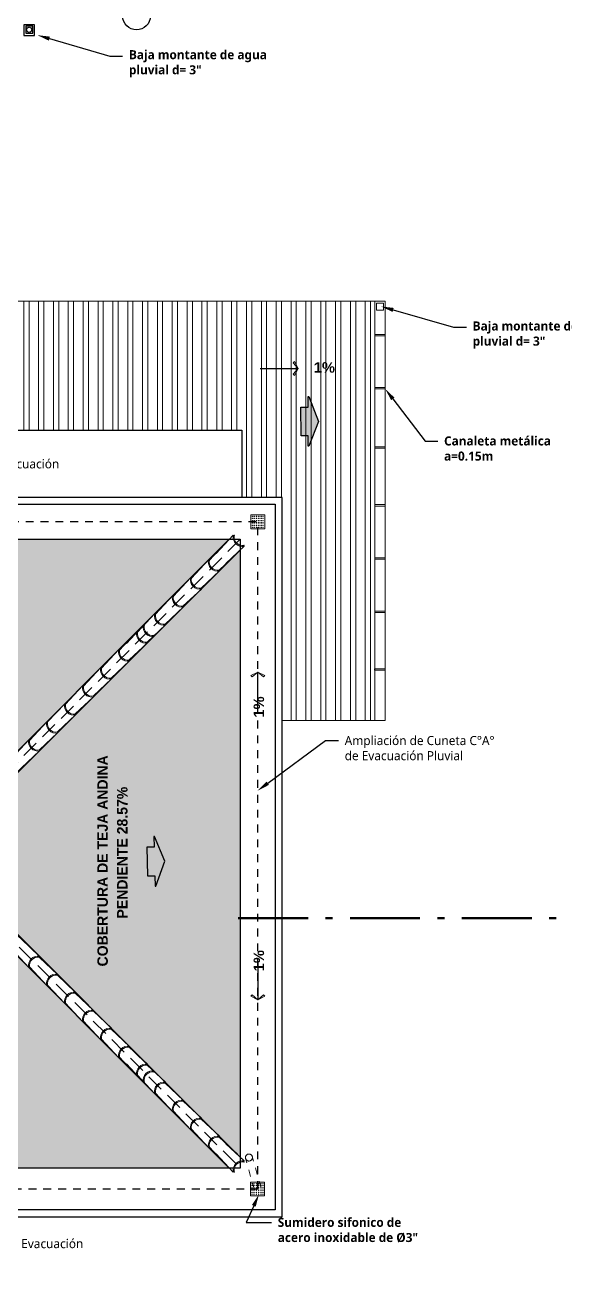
# Model space of a CAD drawing. Header units: metres. Extents: x 27 to 147, y -173 to 8.
# Drawn here: x 127.55 to 135.29, y -62.13 to -44.38 of the extents above; entities that cross this region are included whole.
import ezdxf
from ezdxf import colors
from ezdxf.entities.mleader import LeaderData, LeaderLine
from ezdxf.math import Vec2, Vec3

# ---------------------------------------------------------------- set-up
doc = ezdxf.new("R2010")
doc.units = ezdxf.units.M
for name, pattern in [('1CORTE', [1.5, 1, -0.25, 0, -0.25]), ('ACAD_ISO03W100', [30, 12, -18]), ('DASHED2', [0.375, 0.25, -0.125]), ('HIDDEN2', [0.1875, 0.125, -0.0625]), ('Rayas', [282.222223, 141.111112, -141.111112])]:
    doc.linetypes.add(name, pattern=pattern)
for name, color, linetype, lineweight in [('2D Drafting - General_Pen_No__46', 7, 'Continuous', 25), ('A-TRAZO', 7, 'Continuous', 5), ('AA. Proyeccion Corte', 10, '1CORTE', 50), ('AGUAS PLUVIALES', 5, 'Continuous', 30), ('GRAFO 0 BLANCO', 7, 'Continuous', 0), ('grafo 2', 31, 'Continuous', 20), ('GRAFO 3', 22, 'Continuous', 30), ('GRAFO 4', 7, 'Continuous', 30), ('GRAFO01', 7, 'Continuous', 0), ('I.S. CANALES EN TECHOS', 12, 'Continuous', 40), ('I.S.-CANALETAS M', 160, 'Continuous', 15), ('Interior - Mobiliario', 7, 'Continuous', 5), ('letras sr', 7, 'Continuous', 5), ('linea0016', 144, 'HIDDEN2', 9), ('Lineas Referencia', 73, 'Continuous', 13), ('Mobiliario interno', 251, 'Continuous', 0), ('PROYECCION LOSA', 7, 'Rayas', 5), ('teja andina', 252, 'Continuous', 0), ('TEJAS ANDINA', 253, 'Continuous', 0)]:
    doc.layers.add(name, color=color, linetype=linetype, lineweight=lineweight)
for name, color, linetype, lineweight, true_color in [('Estructura – Carga_Pen_No__87', 7, 'Continuous', 20, 0x6a6a6a), ('Interior - Furniture _Pen_No__3', 7, 'Continuous', 18, 0xff6600), ('Interior - Mobiliario _Pluma_Nº__3', 7, 'Continuous', 18, 0xff6600)]:
    doc.layers.add(name, color=color, linetype=linetype, lineweight=lineweight, true_color=true_color)
doc.layers.add('perimetroooo', color=3, linetype='Continuous')
doc.styles.add('Generales', font='trebuc.ttf', dxfattribs={"height": 0.1})
doc.styles.add('GENERATED_STYLE_2', font='arial.ttf')
doc.styles.add('Santa Rosa 1 50', font='trebuc.ttf')
doc.styles.get("Standard").update_dxf_attribs({"font": 'arial.ttf'})

# ---------------------------------------------------------------- blocks, each defined once
blk = doc.blocks.new('Red 18')
at = {"layer": 'GRAFO 0 BLANCO', "linetype": 'Continuous'}
for p, q in [((0.05, 0.204), (0.046, 0.204)), ((0.046, 0.204), (0.046, 0.2)), ((0.046, 0.2), (0.046, 0.204)), ((0.046, 0.204), (0.05, 0.204)), ((0.046, 0.2), (0.05, 0.2)), ((0.05, 0.2), (0.046, 0.2)), ((0.05, 0.179), (0.046, 0.179)), ((0.046, 0.179), (0.046, 0.171)), ((0.046, 0.171), (0.046, 0.179)), ((0.046, 0.179), (0.05, 0.179)), ((0.05, 0.2), (0.05, 0.204)), ((0.05, 0.204), (0.05, 0.2)), ((0.05, 0.171), (0.05, 0.179)), ((0.05, 0.179), (0.05, 0.171)), ((0.079, 0.204), (0.071, 0.204)), ((0.071, 0.204), (0.071, 0.2)), ((0.071, 0.204), (0.079, 0.204)), ((0.071, 0.2), (0.071, 0.204)), ((0.071, 0.2), (0.079, 0.2)), ((0.079, 0.2), (0.071, 0.2)), ((0.079, 0.179), (0.071, 0.179)), ((0.071, 0.179), (0.071, 0.171)), ((0.071, 0.171), (0.071, 0.179)), ((0.071, 0.179), (0.079, 0.179)), ((0.079, 0.2), (0.079, 0.204)), ((0.079, 0.204), (0.079, 0.2)), ((0.079, 0.171), (0.079, 0.179)), ((0.079, 0.179), (0.079, 0.171)), ((0.113, 0.204), (0.104, 0.204)), ((0.104, 0.204), (0.104, 0.2)), ((0.104, 0.204), (0.113, 0.204)), ((0.104, 0.2), (0.104, 0.204)), ((0.104, 0.2), (0.113, 0.2)), ((0.113, 0.2), (0.104, 0.2)), ((0.113, 0.179), (0.104, 0.179)), ((0.104, 0.179), (0.104, 0.171)), ((0.104, 0.171), (0.104, 0.179)), ((0.104, 0.179), (0.113, 0.179)), ((0.113, 0.2), (0.113, 0.204)), ((0.113, 0.204), (0.113, 0.2)), ((0.113, 0.171), (0.113, 0.179)), ((0.113, 0.179), (0.113, 0.171)), ((0.146, 0.204), (0.138, 0.204)), ((0.138, 0.204), (0.138, 0.2)), ((0.138, 0.204), (0.146, 0.204)), ((0.138, 0.2), (0.138, 0.204)), ((0.138, 0.2), (0.146, 0.2)), ((0.146, 0.2), (0.138, 0.2)), ((0.146, 0.179), (0.138, 0.179)), ((0.138, 0.179), (0.138, 0.171)), ((0.138, 0.171), (0.138, 0.179)), ((0.138, 0.179), (0.146, 0.179)), ((0.146, 0.2), (0.146, 0.204)), ((0.146, 0.204), (0.146, 0.2)), ((0.146, 0.171), (0.146, 0.179)), ((0.146, 0.179), (0.146, 0.171)), ((0.179, 0.204), (0.171, 0.204)), ((0.171, 0.204), (0.171, 0.2)), ((0.171, 0.204), (0.179, 0.204)), ((0.171, 0.2), (0.171, 0.204)), ((0.171, 0.2), (0.179, 0.2)), ((0.179, 0.2), (0.171, 0.2)), ((0.179, 0.179), (0.171, 0.179)), ((0.171, 0.179), (0.171, 0.171)), ((0.171, 0.171), (0.171, 0.179)), ((0.171, 0.179), (0.179, 0.179)), ((0.179, 0.2), (0.179, 0.204)), ((0.179, 0.204), (0.179, 0.2)), ((0.179, 0.171), (0.179, 0.179)), ((0.179, 0.179), (0.179, 0.171)), ((0.204, 0.204), (0.2, 0.204)), ((0.2, 0.204), (0.2, 0.2)), ((0.2, 0.2), (0.2, 0.204)), ((0.2, 0.204), (0.204, 0.204)), ((0.2, 0.2), (0.204, 0.2)), ((0.204, 0.2), (0.2, 0.2)), ((0.204, 0.179), (0.2, 0.179)), ((0.2, 0.179), (0.2, 0.171)), ((0.2, 0.171), (0.2, 0.179)), ((0.2, 0.179), (0.204, 0.179)), ((0.204, 0.2), (0.204, 0.204)), ((0.204, 0.204), (0.204, 0.2)), ((0.204, 0.171), (0.204, 0.179)), ((0.204, 0.179), (0.204, 0.171)), ((0.046, 0.171), (0.05, 0.171)), ((0.05, 0.171), (0.046, 0.171)), ((0.05, 0.146), (0.046, 0.146)), ((0.046, 0.146), (0.046, 0.138)), ((0.046, 0.138), (0.046, 0.146)), ((0.046, 0.146), (0.05, 0.146)), ((0.046, 0.138), (0.05, 0.138)), ((0.05, 0.138), (0.046, 0.138)), ((0.05, 0.113), (0.046, 0.113)), ((0.046, 0.113), (0.046, 0.104)), ((0.046, 0.104), (0.046, 0.113)), ((0.046, 0.113), (0.05, 0.113)), ((0.046, 0.104), (0.05, 0.104)), ((0.05, 0.104), (0.046, 0.104)), ((0.05, 0.079), (0.046, 0.079)), ((0.046, 0.079), (0.046, 0.071)), ((0.046, 0.071), (0.046, 0.079)), ((0.046, 0.079), (0.05, 0.079)), ((0.046, 0.071), (0.05, 0.071)), ((0.05, 0.071), (0.046, 0.071)), ((0.05, 0.05), (0.046, 0.05)), ((0.046, 0.05), (0.046, 0.046)), ((0.046, 0.046), (0.046, 0.05)), ((0.046, 0.05), (0.05, 0.05)), ((0.046, 0.046), (0.05, 0.046)), ((0.05, 0.046), (0.046, 0.046)), ((0.05, 0.138), (0.05, 0.146)), ((0.05, 0.146), (0.05, 0.138)), ((0.05, 0.104), (0.05, 0.113)), ((0.05, 0.113), (0.05, 0.104)), ((0.05, 0.071), (0.05, 0.079)), ((0.05, 0.079), (0.05, 0.071)), ((0.05, 0.046), (0.05, 0.05)), ((0.05, 0.05), (0.05, 0.046)), ((0.071, 0.171), (0.079, 0.171)), ((0.079, 0.171), (0.071, 0.171)), ((0.079, 0.146), (0.071, 0.146)), ((0.071, 0.146), (0.071, 0.138)), ((0.071, 0.138), (0.071, 0.146)), ((0.071, 0.146), (0.079, 0.146)), ((0.071, 0.138), (0.079, 0.138)), ((0.079, 0.138), (0.071, 0.138)), ((0.079, 0.113), (0.071, 0.113)), ((0.071, 0.113), (0.071, 0.104)), ((0.071, 0.104), (0.071, 0.113)), ((0.071, 0.113), (0.079, 0.113)), ((0.071, 0.104), (0.079, 0.104)), ((0.079, 0.104), (0.071, 0.104)), ((0.079, 0.079), (0.071, 0.079)), ((0.071, 0.079), (0.071, 0.071)), ((0.071, 0.071), (0.071, 0.079)), ((0.071, 0.079), (0.079, 0.079)), ((0.071, 0.071), (0.079, 0.071)), ((0.079, 0.071), (0.071, 0.071)), ((0.079, 0.05), (0.071, 0.05)), ((0.071, 0.05), (0.071, 0.046)), ((0.071, 0.05), (0.079, 0.05)), ((0.071, 0.046), (0.071, 0.05)), ((0.071, 0.046), (0.079, 0.046)), ((0.079, 0.046), (0.071, 0.046)), ((0.079, 0.138), (0.079, 0.146)), ((0.079, 0.146), (0.079, 0.138)), ((0.079, 0.104), (0.079, 0.113)), ((0.079, 0.113), (0.079, 0.104)), ((0.079, 0.071), (0.079, 0.079)), ((0.079, 0.079), (0.079, 0.071)), ((0.079, 0.046), (0.079, 0.05)), ((0.079, 0.05), (0.079, 0.046)), ((0.104, 0.171), (0.113, 0.171)), ((0.113, 0.171), (0.104, 0.171)), ((0.113, 0.146), (0.104, 0.146)), ((0.104, 0.146), (0.104, 0.138)), ((0.104, 0.138), (0.104, 0.146)), ((0.104, 0.146), (0.113, 0.146)), ((0.104, 0.138), (0.113, 0.138)), ((0.113, 0.138), (0.104, 0.138)), ((0.113, 0.113), (0.104, 0.113)), ((0.104, 0.113), (0.104, 0.104)), ((0.104, 0.104), (0.104, 0.113)), ((0.104, 0.113), (0.113, 0.113)), ((0.104, 0.104), (0.113, 0.104)), ((0.113, 0.104), (0.104, 0.104)), ((0.113, 0.079), (0.104, 0.079)), ((0.104, 0.079), (0.104, 0.071)), ((0.104, 0.071), (0.104, 0.079)), ((0.104, 0.079), (0.113, 0.079)), ((0.104, 0.071), (0.113, 0.071)), ((0.113, 0.071), (0.104, 0.071)), ((0.113, 0.05), (0.104, 0.05)), ((0.104, 0.05), (0.104, 0.046)), ((0.104, 0.05), (0.113, 0.05)), ((0.104, 0.046), (0.104, 0.05)), ((0.104, 0.046), (0.113, 0.046)), ((0.113, 0.046), (0.104, 0.046)), ((0.113, 0.138), (0.113, 0.146)), ((0.113, 0.146), (0.113, 0.138)), ((0.113, 0.104), (0.113, 0.113)), ((0.113, 0.113), (0.113, 0.104)), ((0.113, 0.071), (0.113, 0.079)), ((0.113, 0.079), (0.113, 0.071)), ((0.113, 0.046), (0.113, 0.05)), ((0.113, 0.05), (0.113, 0.046)), ((0.138, 0.171), (0.146, 0.171)), ((0.146, 0.171), (0.138, 0.171)), ((0.146, 0.146), (0.138, 0.146)), ((0.138, 0.146), (0.138, 0.138)), ((0.138, 0.138), (0.138, 0.146)), ((0.138, 0.146), (0.146, 0.146)), ((0.138, 0.138), (0.146, 0.138)), ((0.146, 0.138), (0.138, 0.138)), ((0.146, 0.113), (0.138, 0.113)), ((0.138, 0.113), (0.138, 0.104)), ((0.138, 0.104), (0.138, 0.113)), ((0.138, 0.113), (0.146, 0.113)), ((0.138, 0.104), (0.146, 0.104)), ((0.146, 0.104), (0.138, 0.104)), ((0.146, 0.079), (0.138, 0.079)), ((0.138, 0.079), (0.138, 0.071)), ((0.138, 0.071), (0.138, 0.079)), ((0.138, 0.079), (0.146, 0.079)), ((0.138, 0.071), (0.146, 0.071)), ((0.146, 0.071), (0.138, 0.071)), ((0.146, 0.05), (0.138, 0.05)), ((0.138, 0.05), (0.138, 0.046)), ((0.138, 0.05), (0.146, 0.05)), ((0.138, 0.046), (0.138, 0.05)), ((0.138, 0.046), (0.146, 0.046)), ((0.146, 0.046), (0.138, 0.046)), ((0.146, 0.138), (0.146, 0.146)), ((0.146, 0.146), (0.146, 0.138)), ((0.146, 0.104), (0.146, 0.113)), ((0.146, 0.113), (0.146, 0.104)), ((0.146, 0.071), (0.146, 0.079)), ((0.146, 0.079), (0.146, 0.071)), ((0.146, 0.046), (0.146, 0.05)), ((0.146, 0.05), (0.146, 0.046)), ((0.171, 0.171), (0.179, 0.171)), ((0.179, 0.171), (0.171, 0.171)), ((0.179, 0.146), (0.171, 0.146)), ((0.171, 0.146), (0.171, 0.138)), ((0.171, 0.138), (0.171, 0.146)), ((0.171, 0.146), (0.179, 0.146)), ((0.171, 0.138), (0.179, 0.138)), ((0.179, 0.138), (0.171, 0.138)), ((0.179, 0.113), (0.171, 0.113)), ((0.171, 0.113), (0.171, 0.104)), ((0.171, 0.104), (0.171, 0.113)), ((0.171, 0.113), (0.179, 0.113)), ((0.171, 0.104), (0.179, 0.104)), ((0.179, 0.104), (0.171, 0.104)), ((0.179, 0.079), (0.171, 0.079)), ((0.171, 0.079), (0.171, 0.071)), ((0.171, 0.071), (0.171, 0.079)), ((0.171, 0.079), (0.179, 0.079)), ((0.171, 0.071), (0.179, 0.071)), ((0.179, 0.071), (0.171, 0.071)), ((0.179, 0.05), (0.171, 0.05)), ((0.171, 0.05), (0.171, 0.046)), ((0.171, 0.05), (0.179, 0.05)), ((0.171, 0.046), (0.171, 0.05)), ((0.171, 0.046), (0.179, 0.046)), ((0.179, 0.046), (0.171, 0.046)), ((0.179, 0.138), (0.179, 0.146)), ((0.179, 0.146), (0.179, 0.138)), ((0.179, 0.104), (0.179, 0.113)), ((0.179, 0.113), (0.179, 0.104)), ((0.179, 0.071), (0.179, 0.079)), ((0.179, 0.079), (0.179, 0.071)), ((0.179, 0.046), (0.179, 0.05)), ((0.179, 0.05), (0.179, 0.046)), ((0.2, 0.171), (0.204, 0.171)), ((0.204, 0.171), (0.2, 0.171)), ((0.204, 0.146), (0.2, 0.146)), ((0.2, 0.146), (0.2, 0.138)), ((0.2, 0.138), (0.2, 0.146)), ((0.2, 0.146), (0.204, 0.146)), ((0.2, 0.138), (0.204, 0.138)), ((0.204, 0.138), (0.2, 0.138)), ((0.204, 0.113), (0.2, 0.113)), ((0.2, 0.113), (0.2, 0.104)), ((0.2, 0.104), (0.2, 0.113)), ((0.2, 0.113), (0.204, 0.113)), ((0.2, 0.104), (0.204, 0.104)), ((0.204, 0.104), (0.2, 0.104)), ((0.204, 0.079), (0.2, 0.079)), ((0.2, 0.079), (0.2, 0.071)), ((0.2, 0.071), (0.2, 0.079)), ((0.2, 0.079), (0.204, 0.079)), ((0.2, 0.071), (0.204, 0.071)), ((0.204, 0.071), (0.2, 0.071)), ((0.204, 0.05), (0.2, 0.05)), ((0.2, 0.05), (0.2, 0.046)), ((0.2, 0.046), (0.2, 0.05)), ((0.2, 0.05), (0.204, 0.05)), ((0.2, 0.046), (0.204, 0.046)), ((0.204, 0.046), (0.2, 0.046)), ((0.204, 0.138), (0.204, 0.146)), ((0.204, 0.146), (0.204, 0.138)), ((0.204, 0.104), (0.204, 0.113)), ((0.204, 0.113), (0.204, 0.104)), ((0.204, 0.071), (0.204, 0.079)), ((0.204, 0.079), (0.204, 0.071)), ((0.204, 0.046), (0.204, 0.05)), ((0.204, 0.05), (0.204, 0.046))]:
    blk.add_line(p, q, dxfattribs=at)
at = {"layer": 'GRAFO01'}
blk.add_lwpolyline([(0.025, 0.025), (0.225, 0.025), (0.225, 0.225), (0.025, 0.225)], close=True, dxfattribs=at)
at = {"layer": 'Interior - Mobiliario _Pluma_Nº__3', "linetype": 'Continuous'}
for p, q in [((0.225, 0.225), (0.025, 0.225)), ((0.025, 0.225), (0.025, 0.025)), ((0.225, 0.025), (0.225, 0.225)), ((0.025, 0.025), (0.225, 0.025))]:
    blk.add_line(p, q, dxfattribs=at)
blk = doc.blocks.new('FLECHA')
at = {"layer": 'grafo 2', "ltscale": 0.05}
for p, q in [((674350.407, 8489809.493, -2.952), (674350.357, 8489809.393, -2.952)), ((674350.407, 8489809.493, -2.952), (674350.426, 8489809.474, -2.952)), ((674350.426, 8489809.474, -2.952), (674350.357, 8489809.393, -2.952)), ((674350.426, 8489809.312, -2.952), (674350.357, 8489809.393, -2.952)), ((674350.407, 8489809.293, -2.952), (674350.426, 8489809.312, -2.952))]:
    blk.add_line(p, q, dxfattribs=at)
at = {"layer": 'grafo 2', "lineweight": 25}
blk.add_line((674350.899, 8489809.393, -2.952), (674350.357, 8489809.393, -2.952), dxfattribs=at)
at = {"layer": 'grafo 2'}
blk.add_line((674350.357, 8489809.393, -2.952), (674350.407, 8489809.293, -2.952), dxfattribs=at)

msp = doc.modelspace()

# ---------------------------------------------------------------- hatches: boundary and pattern name
at = {"layer": 'Interior - Furniture _Pen_No__3', "true_color": 0x939598}
h = msp.add_hatch(color=252, dxfattribs=at)
h.dxf.hatch_style = 1
h.paths.add_polyline_path([(131.505, -50.254), (131.607, -50.254), (131.607, -50.405), (131.617, -50.405), (131.753, -50.048), (131.616, -49.693), (131.606, -49.693), (131.606, -49.844), (131.504, -49.844)])
h = msp.add_hatch(color=252, dxfattribs=at)
h.dxf.hatch_style = 1
h.paths.add_polyline_path([(129.31, -56.549), (129.412, -56.547), (129.416, -56.698), (129.425, -56.698), (129.554, -56.339), (129.409, -55.986), (129.399, -55.987), (129.403, -56.138), (129.3, -56.14)])
at = {"layer": 'Mobiliario interno'}
h = msp.add_hatch(dxfattribs=at)
h.set_pattern_fill('STEEL', color=256, scale=1.7, angle=45)
h.set_pattern_definition([(90, (287.6245, 279.56074), (-0.2125, 0), []), (90, (287.54938, 279.63587), (-0.2125, 0), [])])
h.paths.add_polyline_path([(132.557, -48.329), (127.79, -48.325), (120.823, -48.322), (120.824, -50.172), (131.235, -50.175), (131.235, -54.328), (132.637, -54.328), (132.637, -48.329)])
h = msp.add_hatch(dxfattribs=at)
h.set_pattern_fill('STEEL', color=256, scale=1.7, angle=45)
h.set_pattern_definition([(90, (332.46249, 248.78256), (-0.2125, 0), []), (90, (332.38736, 248.85769), (-0.2125, 0), [])])
h.paths.add_polyline_path([(130.657, -51.136), (131.334, -51.136), (131.334, -50.175), (130.657, -50.174)])
at = {"layer": 'TEJAS ANDINA'}
h = msp.add_hatch(dxfattribs=at)
h.set_pattern_fill('SPANTIL1', color=256, scale=0.2, angle=180, style=2, pattern_type=2)
h.set_pattern_definition([(94.9697, (287.440507, 279.360739), (0.1999982614, -2.4000002103), [0.1846944, -4.4326642]), (0, (287.4245, 279.54474), (0.2, 0.2), [0.016, -0.184]), (180, (287.6245, 279.56074), (-0.2, -0.2), [0.056, -0.144]), (270, (287.5685, 279.56074), (0.2, -0.2), [0.02, -0.18]), (90, (287.4405, 279.54074), (-0.2, 0.2), [0.02, -0.18]), (180, (287.4405, 279.56074), (-0.2, -0.2), [0.016, -0.184]), (180, (287.6245, 279.54474), (-0.2, -0.2), [0.04, -0.16]), (265.0303, (287.584507, 279.544739), (-0.1999982614, -2.4000002103), [0.1846944, -4.4326642]), (232.6961, (287.584507, 279.534739), (2.59999717798, 3.40000214834), [0.0528016, -5.22735]), (198.4349, (287.55251, 279.49274), (-0.400000087, -0.199999681), [0.0505964, -0.581859]), (161.5651, (287.50451, 279.47674), (0.400000087, -0.199999681), [0.0505964, -0.581859]), (127.3039, (287.456507, 279.492739), (-2.59999717798, 3.40000214834), [0.0528016, -5.22735]), (200.2249, (287.542507, 279.506739), (2.19999945287, 0.80000166712), [0.040497, -4.0091944]), (159.7751, (287.504507, 279.492739), (-2.19999945287, 0.80000166712), [0.040497, -4.0091944]), (127.4054, (287.466507, 279.506739), (-2.00000199052, 2.599998493), [0.0428018, -4.237385]), (232.5946, (287.568507, 279.540739), (2.00000199052, 2.599998493), [0.0428018, -4.237385])])
h.paths.add_polyline_path([(126.118, -56.105), (130.481, -51.736), (90.849, -51.736), (95.237, -56.129), (113.92, -56.114)])
h = msp.add_hatch(dxfattribs=at)
h.set_pattern_fill('SPANTIL1', color=256, scale=0.2, angle=90, style=2, pattern_type=2)
h.set_pattern_definition([(4.9697, (287.424507, 279.744739), (-2.4000002103, -0.1999982614), [0.1846944, -4.4326642]), (270, (287.6085, 279.76074), (0.2, -0.2), [0.016, -0.184]), (90, (287.6245, 279.56074), (-0.2, 0.2), [0.056, -0.144]), (180, (287.6245, 279.61674), (-0.2, -0.2), [0.02, -0.18]), (0, (287.6045, 279.74474), (0.2, 0.2), [0.02, -0.18]), (90, (287.6245, 279.74474), (-0.2, 0.2), [0.016, -0.184]), (90, (287.6085, 279.56074), (-0.2, 0.2), [0.04, -0.16]), (175.0303, (287.608507, 279.600739), (-2.4000002103, 0.1999982614), [0.1846944, -4.4326642]), (142.6961, (287.598507, 279.600739), (3.40000214834, -2.59999717798), [0.0528016, -5.22735]), (108.4349, (287.55651, 279.63274), (-0.199999681, 0.400000087), [0.0505964, -0.581859]), (71.5651, (287.54051, 279.68074), (-0.199999681, -0.400000087), [0.0505964, -0.581859]), (37.3039, (287.556507, 279.728739), (3.40000214834, 2.59999717798), [0.0528016, -5.22735]), (110.2249, (287.570507, 279.642739), (0.80000166712, -2.19999945287), [0.040497, -4.0091944]), (69.7751, (287.556507, 279.680739), (0.80000166712, 2.19999945287), [0.040497, -4.0091944]), (37.4054, (287.570507, 279.718739), (2.599998493, 2.00000199052), [0.0428018, -4.237385]), (142.5946, (287.604507, 279.616739), (2.599998493, -2.00000199052), [0.0428018, -4.237385])])
h.paths.add_polyline_path([(130.635, -51.891), (130.635, -60.575), (126.286, -56.232)])
h = msp.add_hatch(dxfattribs=at)
h.set_pattern_fill('SPANTIL1', color=256, scale=0.2, style=2, pattern_type=2)
h.set_pattern_definition([(274.9697, (287.808507, 279.760739), (-0.1999982614, 2.4000002103), [0.1846944, -4.4326642]), (180, (287.8245, 279.57674), (-0.2, -0.2), [0.016, -0.184]), (0, (287.6245, 279.56074), (0.2, 0.2), [0.056, -0.144]), (90, (287.6805, 279.56074), (-0.2, 0.2), [0.02, -0.18]), (270, (287.8085, 279.58074), (0.2, -0.2), [0.02, -0.18]), (0, (287.8085, 279.56074), (0.2, 0.2), [0.016, -0.184]), (0, (287.6245, 279.57674), (0.2, 0.2), [0.04, -0.16]), (85.0303, (287.664507, 279.576739), (0.1999982614, 2.4000002103), [0.1846944, -4.4326642]), (52.6961, (287.664507, 279.586739), (-2.59999717798, -3.40000214834), [0.0528016, -5.22735]), (18.4349, (287.69651, 279.62874), (0.400000087, 0.199999681), [0.0505964, -0.581859]), (341.5651, (287.74451, 279.64474), (-0.400000087, 0.199999681), [0.0505964, -0.581859]), (307.3039, (287.792507, 279.628739), (2.59999717798, -3.40000214834), [0.0528016, -5.22735]), (20.2249, (287.706507, 279.614739), (-2.19999945287, -0.80000166712), [0.040497, -4.0091944]), (339.7751, (287.744507, 279.628739), (2.19999945287, -0.80000166712), [0.040497, -4.0091944]), (307.4054, (287.782507, 279.614739), (2.00000199052, -2.599998493), [0.0428018, -4.237385]), (52.5946, (287.680507, 279.580739), (-2.00000199052, -2.599998493), [0.0428018, -4.237385])])
h.paths.add_polyline_path([(95.235, -56.337), (90.849, -60.728), (130.479, -60.728), (126.102, -56.347), (107.418, -56.342)])

# ---------------------------------------------------------------- linework, layer by layer
at = {"layer": 'A-TRAZO', "color": 18, "lineweight": 30, "true_color": 0x000000}
for p, q in [((120.824, -50.176), (130.657, -50.174)), ((130.657, -50.174), (130.657, -51.136))]:
    msp.add_line(p, q, dxfattribs=at)
at = {"layer": 'AA. Proyeccion Corte', "color": 7}
msp.add_lwpolyline([(130.607, -57.155), (130.607, -57.155), (140.544, -57.155)], dxfattribs=at)
at = {"layer": 'AGUAS PLUVIALES', "lineweight": 25}
msp.add_lwpolyline([(127.565, -44.499), (127.665, -44.499), (127.665, -44.399), (127.565, -44.399)], close=True, dxfattribs=at)
msp.add_lwpolyline([(127.565, -44.499), (127.665, -44.499), (127.665, -44.399), (127.565, -44.399)], close=True, dxfattribs=at)
msp.add_circle((127.615, -44.449), 0.0375, dxfattribs=at)
msp.add_circle((127.615, -44.449), 0.0375, dxfattribs=at)
at = {"layer": 'Estructura – Carga_Pen_No__87', "linetype": 'DASHED2', "flags": 128}
msp.add_lwpolyline([(130.635, -51.736), (126.135, -56.232), (130.635, -60.728)], dxfattribs=at)
at = {"layer": 'GRAFO 3', "linetype": 'Continuous'}
msp.add_lwpolyline([(127.54, -44.529), (127.69, -44.529), (127.69, -44.379), (127.54, -44.379)], close=True, dxfattribs=at)
msp.add_lwpolyline([(127.54, -44.529), (127.69, -44.529), (127.69, -44.379), (127.54, -44.379)], close=True, dxfattribs=at)
msp.add_circle((129.151, -44.253), 0.198, dxfattribs=at)
at = {"layer": 'GRAFO 4', "linetype": 'Continuous'}
for p, q in [((131.235, -51.136), (90.093, -51.136)), ((90.193, -51.236), (131.135, -51.236)), ((131.135, -51.236), (131.135, -61.328)), ((131.235, -61.428), (131.235, -51.136)), ((130.535, -61.328), (90.793, -61.328)), ((130.635, -61.328), (130.535, -61.328)), ((130.535, -61.328), (130.535, -61.328)), ((131.135, -61.328), (130.635, -61.328)), ((130.635, -61.328), (130.635, -61.328)), ((90.693, -61.428), (130.635, -61.428)), ((130.635, -61.428), (131.235, -61.428))]:
    msp.add_line(p, q, dxfattribs=at)
at = {"layer": 'GRAFO 4', "linetype": 'Continuous', "flags": 128}
for points in [[(131.606, -49.694), (131.616, -49.694), (131.754, -50.05), (131.618, -50.406), (131.608, -50.406), (131.608, -50.255), (131.505, -50.255), (131.504, -49.845), (131.607, -49.845)], [(129.416, -56.698), (129.425, -56.698), (129.554, -56.339), (129.409, -55.986), (129.399, -55.987), (129.403, -56.138), (129.3, -56.14), (129.31, -56.549), (129.412, -56.547)]]:
    msp.add_lwpolyline(points, close=True, dxfattribs=at)
at = {"layer": 'I.S. CANALES EN TECHOS', "linetype": 'DASHED2', "lineweight": 0, "ltscale": 0.1}
for points in [[(130.837, -61.041), (130.711, -60.591)], [(130.933, -61.014), (130.808, -60.564)]]:
    msp.add_lwpolyline(points, dxfattribs=at)
at = {"layer": 'I.S. CANALES EN TECHOS', "linetype": 'ACAD_ISO03W100', "lineweight": 0}
msp.add_circle((130.76, -60.578), 0.05, dxfattribs=at)
at = {"layer": 'I.S.-CANALETAS M'}
for points in [[(132.559, -54.328), (132.709, -54.328), (132.709, -48.328), (132.559, -48.328)], [(132.583, -48.357), (132.683, -48.357), (132.683, -48.457), (132.583, -48.457)], [(132.71, -48.825), (132.56, -48.825), (132.56, -48.805), (132.71, -48.805)], [(132.71, -49.585), (132.56, -49.585), (132.56, -49.565), (132.71, -49.565)], [(132.709, -50.433), (132.559, -50.433), (132.559, -50.413), (132.709, -50.413)], [(132.709, -51.26), (132.559, -51.26), (132.559, -51.24), (132.709, -51.24)], [(132.709, -52.021), (132.559, -52.021), (132.559, -52.001), (132.709, -52.001)], [(132.709, -52.021), (132.559, -52.021), (132.559, -52.001), (132.709, -52.001)], [(132.709, -52.782), (132.559, -52.782), (132.559, -52.762), (132.709, -52.762)], [(132.708, -53.609), (132.558, -53.609), (132.558, -53.589), (132.708, -53.589)]]:
    msp.add_lwpolyline(points, close=True, dxfattribs=at)
at = {"layer": 'linea0016', "linetype": 'HIDDEN2', "lineweight": 30, "ltscale": 0.9, "flags": 128}
msp.add_lwpolyline([(130.885, -61.028), (130.885, -51.486), (90.443, -51.486), (90.443, -61.028)], close=True, dxfattribs=at)
at = {"layer": 'perimetroooo', "color": 252}
msp.add_lwpolyline([(90.693, -51.736), (130.635, -51.736), (130.635, -60.728), (90.693, -60.728)], close=True, dxfattribs=at)
at = {"layer": 'PROYECCION LOSA'}
msp.add_lwpolyline([(127.512, -50.175), (130.657, -50.175), (130.657, -51.136), (131.235, -51.136), (131.235, -54.328), (132.559, -54.328), (132.559, -48.328), (120.823, -48.328), (120.823, -50.175)], dxfattribs=at)
at = {"layer": 'PROYECCION LOSA', "color": 251, "true_color": 0x636466}
msp.add_lwpolyline([(120.824, -51.136), (120.824, -50.176), (130.657, -50.174), (130.657, -51.136)], dxfattribs=at)
at = {"layer": 'teja andina'}
for p, q in [((130.195, -52.033), (130.439, -51.773)), ((130.292, -51.938), (130.536, -51.678)), ((130.431, -52.08), (130.691, -51.836)), ((130.536, -51.678), (130.55, -51.68)), ((130.691, -51.836), (130.688, -51.823)), ((130.334, -52.176), (130.594, -51.932)), ((129.938, -52.291), (130.181, -52.03)), ((130.076, -52.433), (130.336, -52.189)), ((130.181, -52.03), (130.195, -52.033)), ((130.336, -52.189), (130.334, -52.176)), ((129.68, -52.548), (129.924, -52.288)), ((129.924, -52.288), (129.938, -52.291)), ((129.924, -52.288), (129.938, -52.291)), ((129.423, -52.805), (129.667, -52.545)), ((129.667, -52.545), (129.68, -52.548)), ((129.819, -52.69), (130.079, -52.447)), ((129.819, -52.69), (130.079, -52.447)), ((130.079, -52.447), (130.076, -52.433)), ((130.079, -52.447), (130.076, -52.433)), ((129.562, -52.948), (129.822, -52.704)), ((129.822, -52.704), (129.819, -52.69)), ((129.822, -52.704), (129.819, -52.69)), ((129.166, -53.063), (129.409, -52.803)), ((129.409, -52.803), (129.423, -52.805)), ((128.908, -53.32), (129.152, -53.06)), ((128.908, -53.32), (129.152, -53.06)), ((129.006, -53.225), (129.249, -52.964)), ((129.152, -53.06), (129.166, -53.063)), ((129.249, -52.964), (129.263, -52.967)), ((129.304, -53.205), (129.564, -52.961)), ((129.564, -52.961), (129.562, -52.948)), ((129.047, -53.462), (129.307, -53.219)), ((129.047, -53.462), (129.307, -53.219)), ((129.145, -53.367), (129.404, -53.123)), ((129.307, -53.219), (129.304, -53.205)), ((129.404, -53.123), (129.402, -53.109)), ((128.651, -53.577), (128.895, -53.317)), ((128.895, -53.317), (128.908, -53.32)), ((128.394, -53.835), (128.637, -53.575)), ((128.637, -53.575), (128.651, -53.577)), ((128.637, -53.575), (128.651, -53.577)), ((128.79, -53.72), (129.05, -53.476)), ((129.05, -53.476), (129.047, -53.462)), ((128.533, -53.977), (128.792, -53.733)), ((128.533, -53.977), (128.792, -53.733)), ((128.792, -53.733), (128.79, -53.72)), ((128.792, -53.733), (128.79, -53.72)), ((128.136, -54.092), (128.38, -53.832)), ((128.38, -53.832), (128.394, -53.835)), ((127.879, -54.349), (128.123, -54.089)), ((128.123, -54.089), (128.136, -54.092)), ((128.275, -54.234), (128.535, -53.991)), ((128.535, -53.991), (128.533, -53.977)), ((128.535, -53.991), (128.533, -53.977)), ((128.018, -54.492), (128.278, -54.248)), ((128.278, -54.248), (128.275, -54.234)), ((127.622, -54.607), (127.865, -54.347)), ((127.865, -54.347), (127.879, -54.349)), ((128.02, -54.505), (128.018, -54.492)), ((127.365, -54.864), (127.608, -54.604)), ((127.608, -54.604), (127.622, -54.607)), ((127.761, -54.749), (128.02, -54.505)), ((127.406, -55.102), (127.666, -54.858)), ((127.503, -55.006), (127.763, -54.763)), ((127.763, -54.763), (127.761, -54.749)), ((127.406, -57.362), (127.666, -57.605)), ((127.503, -57.457), (127.763, -57.701)), ((127.365, -57.6), (127.608, -57.86)), ((127.608, -57.86), (127.622, -57.857)), ((127.622, -57.857), (127.865, -58.117)), ((127.763, -57.701), (127.761, -57.715)), ((127.761, -57.715), (128.02, -57.958)), ((128.02, -57.958), (128.018, -57.972)), ((128.018, -57.972), (128.278, -58.216)), ((127.865, -58.117), (127.879, -58.114)), ((127.879, -58.114), (128.123, -58.374)), ((128.278, -58.216), (128.275, -58.229)), ((128.275, -58.229), (128.535, -58.473)), ((128.123, -58.374), (128.136, -58.372)), ((128.136, -58.372), (128.38, -58.632)), ((128.535, -58.473), (128.533, -58.487)), ((128.535, -58.473), (128.533, -58.487)), ((128.533, -58.487), (128.792, -58.73)), ((128.533, -58.487), (128.792, -58.73)), ((128.38, -58.632), (128.394, -58.629)), ((128.394, -58.629), (128.637, -58.889)), ((128.792, -58.73), (128.79, -58.744)), ((128.792, -58.73), (128.79, -58.744)), ((128.79, -58.744), (129.05, -58.988)), ((128.637, -58.889), (128.651, -58.886)), ((128.637, -58.889), (128.651, -58.886)), ((128.651, -58.886), (128.895, -59.146)), ((129.05, -58.988), (129.047, -59.001)), ((129.047, -59.001), (129.307, -59.245)), ((129.047, -59.001), (129.307, -59.245)), ((129.145, -59.097), (129.404, -59.341)), ((128.895, -59.146), (128.908, -59.144)), ((128.908, -59.144), (129.152, -59.404)), ((128.908, -59.144), (129.152, -59.404)), ((129.006, -59.239), (129.249, -59.499)), ((129.307, -59.245), (129.304, -59.259)), ((129.304, -59.259), (129.564, -59.502)), ((129.152, -59.404), (129.166, -59.401)), ((129.166, -59.401), (129.409, -59.661)), ((129.404, -59.341), (129.402, -59.354)), ((129.249, -59.499), (129.263, -59.497)), ((129.564, -59.502), (129.562, -59.516)), ((129.562, -59.516), (129.822, -59.76)), ((129.409, -59.661), (129.423, -59.658)), ((129.423, -59.658), (129.667, -59.919)), ((129.822, -59.76), (129.819, -59.773)), ((129.822, -59.76), (129.819, -59.773)), ((129.819, -59.773), (130.079, -60.017)), ((129.819, -59.773), (130.079, -60.017)), ((129.667, -59.919), (129.68, -59.916)), ((129.68, -59.916), (129.924, -60.176)), ((129.924, -60.176), (129.938, -60.173)), ((129.924, -60.176), (129.938, -60.173)), ((129.938, -60.173), (130.181, -60.433)), ((130.079, -60.017), (130.076, -60.031)), ((130.079, -60.017), (130.076, -60.031)), ((130.076, -60.031), (130.336, -60.274)), ((130.336, -60.274), (130.334, -60.288)), ((130.334, -60.288), (130.594, -60.532)), ((130.181, -60.433), (130.195, -60.43)), ((130.195, -60.43), (130.439, -60.691)), ((130.292, -60.526), (130.536, -60.786)), ((130.431, -60.384), (130.691, -60.627)), ((130.691, -60.627), (130.688, -60.641)), ((130.536, -60.786), (130.55, -60.783))]:
    msp.add_line(p, q, dxfattribs=at)
for points in [[(130.479, -51.736), (126.089, -56.122), (95.238, -56.122), (90.849, -51.736)], [(130.635, -51.891), (126.29, -56.232), (130.635, -60.572)], [(90.849, -60.728), (95.238, -56.342), (126.089, -56.342), (130.479, -60.728)]]:
    msp.add_lwpolyline(points, close=True, dxfattribs=at)
for centre, radius, start, end in [((130.667, -51.705), 0.134, 168.2121, 280.3953), ((130.667, -51.705), 0.12, 168.2121, 280.3953), ((130.312, -52.058), 0.134, 168.2121, 280.3953), ((130.312, -52.058), 0.12, 168.2121, 280.3953), ((130.055, -52.315), 0.134, 168.2121, 280.3953), ((130.055, -52.315), 0.134, 168.2121, 280.3953), ((130.055, -52.315), 0.12, 168.2121, 280.3953), ((130.055, -52.315), 0.12, 168.2121, 280.3953), ((129.797, -52.572), 0.134, 168.2121, 280.3953), ((129.797, -52.572), 0.12, 168.2121, 280.3953), ((129.54, -52.83), 0.134, 168.2121, 280.3953), ((129.54, -52.83), 0.12, 168.2121, 280.3953), ((129.283, -53.087), 0.134, 168.2121, 280.3953), ((129.283, -53.087), 0.12, 168.2121, 280.3953), ((129.38, -52.992), 0.134, 168.2121, 280.3953), ((129.38, -52.992), 0.12, 168.2121, 280.3953), ((129.026, -53.345), 0.134, 168.2121, 280.3953), ((129.026, -53.345), 0.12, 168.2121, 280.3953), ((129.026, -53.345), 0.12, 168.2121, 280.3953), ((128.768, -53.602), 0.134, 168.2121, 280.3953), ((128.768, -53.602), 0.134, 168.2121, 280.3953), ((128.768, -53.602), 0.12, 168.2121, 280.3953), ((128.768, -53.602), 0.12, 168.2121, 280.3953), ((128.511, -53.859), 0.134, 168.2121, 280.3953), ((128.511, -53.859), 0.12, 168.2121, 280.3953), ((128.254, -54.117), 0.134, 168.2121, 280.3953), ((128.254, -54.117), 0.12, 168.2121, 280.3953), ((127.996, -54.374), 0.134, 168.2121, 280.3953), ((127.996, -54.374), 0.12, 168.2121, 280.3953), ((127.739, -54.631), 0.134, 168.2121, 280.3953), ((127.739, -54.631), 0.12, 168.2121, 280.3953), ((127.739, -54.631), 0.12, 168.2121, 280.3953), ((127.739, -57.832), 0.134, 79.6047, 191.7879), ((127.739, -57.832), 0.12, 79.6047, 191.7879), ((127.739, -57.832), 0.12, 79.6047, 191.7879), ((127.996, -58.09), 0.134, 79.6047, 191.7879), ((127.996, -58.09), 0.12, 79.6047, 191.7879), ((128.254, -58.347), 0.134, 79.6047, 191.7879), ((128.254, -58.347), 0.12, 79.6047, 191.7879), ((128.511, -58.604), 0.134, 79.6047, 191.7879), ((128.511, -58.604), 0.12, 79.6047, 191.7879), ((128.768, -58.862), 0.134, 79.6047, 191.7879), ((128.768, -58.862), 0.134, 79.6047, 191.7879), ((128.768, -58.862), 0.12, 79.6047, 191.7879), ((128.768, -58.862), 0.12, 79.6047, 191.7879), ((129.026, -59.119), 0.134, 79.6047, 191.7879), ((129.026, -59.119), 0.12, 79.6047, 191.7879), ((129.026, -59.119), 0.12, 79.6047, 191.7879), ((129.283, -59.377), 0.134, 79.6047, 191.7879), ((129.283, -59.377), 0.12, 79.6047, 191.7879), ((129.38, -59.472), 0.134, 79.6047, 191.7879), ((129.38, -59.472), 0.12, 79.6047, 191.7879), ((129.54, -59.634), 0.134, 79.6047, 191.7879), ((129.54, -59.634), 0.12, 79.6047, 191.7879), ((129.797, -59.891), 0.134, 79.6047, 191.7879), ((129.797, -59.891), 0.12, 79.6047, 191.7879), ((130.055, -60.149), 0.134, 79.6047, 191.7879), ((130.055, -60.149), 0.134, 79.6047, 191.7879), ((130.055, -60.149), 0.12, 79.6047, 191.7879), ((130.055, -60.149), 0.12, 79.6047, 191.7879), ((130.312, -60.406), 0.134, 79.6047, 191.7879), ((130.312, -60.406), 0.12, 79.6047, 191.7879), ((130.667, -60.759), 0.134, 79.6047, 191.7879), ((130.667, -60.759), 0.12, 79.6047, 191.7879)]:
    msp.add_arc(centre, radius, start, end, dxfattribs=at)
for p in [(130.55, -51.68), (130.688, -51.823), (129.938, -52.291), (130.076, -52.433), (129.263, -52.967), (129.402, -53.109), (128.651, -53.577), (128.79, -53.72), (127.622, -54.607), (127.761, -54.749), (127.622, -57.857), (127.761, -57.715), (128.79, -58.744), (128.651, -58.886), (129.402, -59.354), (129.263, -59.497), (129.938, -60.173), (130.076, -60.031), (130.688, -60.641), (130.55, -60.783)]:
    msp.add_point(p, dxfattribs=at)

# ---------------------------------------------------------------- block references
at = {"layer": 'Interior - Mobiliario', "color": 104, "linetype": 'Continuous', "lineweight": 20, "true_color": 0x029e21}
for p, rotation in [((131.01, -51.611), 90.00000000000001), ((130.757, -60.903), 269.9999999999999)]:
    msp.add_blockref('Red 18', p, dxfattribs=dict(at, rotation=rotation))
at = {"layer": 'Lineas Referencia', "xscale": -1}
msp.add_blockref('FLECHA', (674481.819, -8489858.688, 2.952), dxfattribs=at)
at = {"layer": 'Lineas Referencia', "rotation": 270}
msp.add_blockref('FLECHA', (-8489678.508, 674296.723, 2.952), dxfattribs=at)
at = {"layer": 'Lineas Referencia', "xscale": -1, "rotation": 270}
msp.add_blockref('FLECHA', (-8489678.508, -674408.679, 2.952), dxfattribs=at)

# ---------------------------------------------------------------- texts
at = {"layer": '2D Drafting - General_Pen_No__46', "insert": (131.688, -49.355), "char_height": 0.15, "attachment_point": 7, "style": 'GENERATED_STYLE_2'}
msp.add_mtext('{\\fSansSerif|b1|i0|c2|p2;1%}', dxfattribs=at)
at = {"layer": '2D Drafting - General_Pen_No__46', "char_height": 0.15, "rotation": 90, "style": 'GENERATED_STYLE_2'}
for insert, attachment_point in [((130.978, -54.344), 7), ((130.978, -57.612), 9)]:
    msp.add_mtext('{\\fSansSerif|b1|i0|c2|p2; 1%}', dxfattribs=dict(at, insert=insert, attachment_point=attachment_point))
at = {"layer": 'letras sr', "color": 7, "char_height": 0.15, "width": 3.44388, "attachment_point": 7, "rotation": 90, "style": 'Santa Rosa 1 50'}
for s, insert in [('\\A1;{\\fCentury Gothic|b1|i0|c0|p34;COBERTURA DE TEJA ANDINA}', (128.742, -57.845, -0.029)), ('\\A1;{\\fCentury Gothic|b1|i0|c0|p34;PENDIENTE 28.57%}', (129.024, -57.159, -0.029))]:
    msp.add_mtext(s, dxfattribs=dict(at, insert=insert))

# ---------------------------------------------------------------- leaders
at = {"layer": 'letras sr'}
ml = msp.add_multileader_mtext('Standard', dxfattribs=at)
ml.set_content('{\\fTrebuchet MS|b1|i0|c0|p34;Baja montante de agua pluvial d= 3"}', color=256, style='Generales')
ml.set_leader_properties()
ml.build(insert=Vec2(0, 0))
ml.multileader.update_dxf_attribs({"text_right_attachment_type": 6, "dogleg_length": 0.183, "arrow_head_size": 0.18})
ctx = ml.context
ctx.base_point, ctx.char_height, ctx.arrow_head_size, ctx.landing_gap_size, ctx.plane_origin = Vec3(128.952, -44.824, 0.001), 0.13, 0.18, 0.09, Vec3(130.475, -43.793, 0.001)
ctx.right_attachment = 6
notes = []
notes.append((ctx, [(1, (1, 1, 0), (128.769, -44.824, 0.001), (1, 0), 0.183, [(0, [(127.731, -44.526, 0.001)], 0, [])])]))
ctx.mtext.insert, ctx.mtext.width, ctx.mtext.defined_height, ctx.mtext.flow_direction = Vec3(129.042, -44.74, 0.001), 2.43984, 1.207, 5
ml = msp.add_multileader_mtext('Standard', dxfattribs=at)
ml.set_content('{\\fTrebuchet MS|b1|i0|c0|p34;Baja montante de agua pluvial d= 3"}', color=256, style='Generales')
ml.set_leader_properties()
ml.build(insert=Vec2(0, 0))
ml.multileader.update_dxf_attribs({"text_right_attachment_type": 6, "dogleg_length": 0.183, "arrow_head_size": 0.18})
ctx = ml.context
ctx.base_point, ctx.char_height, ctx.arrow_head_size, ctx.landing_gap_size, ctx.plane_origin = Vec3(133.871, -48.703, 0.001), 0.13, 0.18, 0.09, Vec3(135.394, -47.672, 0.001)
ctx.right_attachment = 6
notes.append((ctx, [(1, (1, 1, 0), (133.688, -48.703, 0.001), (1, 0), 0.183, [(0, [(132.65, -48.406, 0.001)], 0, [])])]))
ctx.mtext.insert, ctx.mtext.width, ctx.mtext.defined_height, ctx.mtext.flow_direction = Vec3(133.961, -48.62, 0.001), 2.43984, 1.207, 5
ml = msp.add_multileader_mtext('Standard', dxfattribs=at)
ml.set_content('{\\fTrebuchet MS|b1|i0|c0|p34;Canaleta metálica\\Pa=0.15m}', color=256, style='Generales')
ml.set_leader_properties()
ml.build(insert=Vec2(0, 0))
ml.multileader.update_dxf_attribs({"text_right_attachment_type": 6, "dogleg_length": 0.183, "arrow_head_size": 0.18})
ctx = ml.context
ctx.base_point, ctx.char_height, ctx.arrow_head_size, ctx.landing_gap_size, ctx.plane_origin = Vec3(133.462, -50.331), 0.13, 0.18, 0.09, Vec3(135.453, -48.852)
ctx.right_attachment = 6
notes.append((ctx, [(1, (1, 1, 0), (133.28, -50.331), (1, 0), 0.183, [(0, [(132.709, -49.585)], 0, [])])]))
ctx.mtext.insert, ctx.mtext.width, ctx.mtext.defined_height, ctx.mtext.flow_direction = Vec3(133.552, -50.264), 1.6912, 0.527, 5
ml = msp.add_multileader_mtext('Standard', dxfattribs=at)
ml.set_content('Cuneta C°A° de Evacuación Pluvial', color=256, style='Santa Rosa 1 50')
ml.set_leader_properties()
ml.build(insert=Vec2(0, 0))
ml.multileader.update_dxf_attribs({"text_right_attachment_type": 6, "dogleg_length": 0.36, "arrow_head_size": 0.18})
ctx = ml.context
ctx.base_point, ctx.char_height, ctx.arrow_head_size, ctx.landing_gap_size, ctx.plane_origin = Vec3(125.807, -50.658), 0.13, 0.18, 0.09, Vec3(124.992, -50.361)
ctx.right_attachment = 6
notes.append((ctx, [(0, (1, 1, 0), (125.625, -50.658), (1, 0), 0.183, [(0, [(124.651, -51.374)], 0, [])])]))
ctx.mtext.insert, ctx.mtext.width, ctx.mtext.flow_direction = Vec3(125.897, -50.592), 2.14874, 5
ml = msp.add_multileader_mtext('Standard', dxfattribs=at)
ml.set_content('{\\C256;Ampliación de Cuneta C°A° de Evacuación Pluvial}', color=7, style='Santa Rosa 1 50')
ml.set_leader_properties()
ml.build(insert=Vec2(0, 0))
ml.multileader.update_dxf_attribs({"text_right_attachment_type": 6, "dogleg_length": 0.36, "arrow_head_size": 0.18})
ctx = ml.context
ctx.base_point, ctx.char_height, ctx.arrow_head_size, ctx.landing_gap_size, ctx.plane_origin = Vec3(132.04, -54.615), 0.13, 0.18, 0.09, Vec3(131.225, -54.318)
ctx.right_attachment = 6
notes.append((ctx, [(0, (1, 1, 0), (131.857, -54.615), (1, 0), 0.183, [(0, [(130.883, -55.332)], 0, [])])]))
ctx.mtext.insert, ctx.mtext.width, ctx.mtext.flow_direction = Vec3(132.13, -54.549), 2.14874, 5
ml = msp.add_multileader_mtext('Standard', dxfattribs=at)
ml.set_content('Cuneta C°A° de Evacuación Pluvial', color=256, style='Santa Rosa 1 50')
ml.set_leader_properties()
ml.build(insert=Vec2(0, 0))
ml.multileader.update_dxf_attribs({"text_right_attachment_type": 6, "dogleg_length": 0.36, "arrow_head_size": 0.18})
ctx = ml.context
ctx.base_point, ctx.char_height, ctx.arrow_head_size, ctx.landing_gap_size, ctx.plane_origin = Vec3(126.151, -61.81), 0.13, 0.18, 0.09, Vec3(125.336, -61.513)
ctx.right_attachment = 6
notes.append((ctx, [(0, (1, 1, 0), (125.968, -61.81), (1, 0), 0.183, [(0, [(125.223, -61.162)], 0, [])])]))
ctx.mtext.insert, ctx.mtext.width, ctx.mtext.flow_direction = Vec3(126.241, -61.744), 2.14874, 5
at = {"layer": 'letras sr', "linetype": 'Continuous'}
ml = msp.add_multileader_mtext('Standard', dxfattribs=at)
ml.set_content('{\\fTrebuchet MS|b1|i0|c0|p34;Sumidero sifonico de acero inoxidable de %%C3" }', color=256)
ml.set_leader_properties()
ml.build(insert=Vec2(0, 0))
ml.multileader.update_dxf_attribs({"dogleg_length": 0.36, "arrow_head_size": 0.18})
ctx = ml.context
ctx.base_point, ctx.char_height, ctx.arrow_head_size, ctx.landing_gap_size, ctx.plane_origin = Vec3(131.082, -61.507), 0.13, 0.18, 0.09, Vec3(136.321, -60.165)
notes.append((ctx, [(1, (1, 1, 0), (130.722, -61.507), (1, 0), 0.36, [(0, [(130.903, -61.105)], 0, [])])]))
ctx.mtext.insert, ctx.mtext.width, ctx.mtext.flow_direction = Vec3(131.172, -61.44), 2.21901, 5
for ctx, leaders in notes:
    for number, flags, end, landing, length, lines in leaders:
        leader = LeaderData()
        leader.index, (leader.has_last_leader_line, leader.has_dogleg_vector, leader.attachment_direction) = number, flags
        leader.last_leader_point, leader.dogleg_vector, leader.dogleg_length = Vec3(end), Vec3(landing), length
        for number, points, colour, breaks in lines:
            line = LeaderLine()
            line.index, line.vertices, line.color, line.breaks = number, Vec3.list(points), colors.encode_raw_color(colour), breaks
            leader.lines.append(line)
        ctx.leaders.append(leader)

doc.saveas('drawing.dxf')
